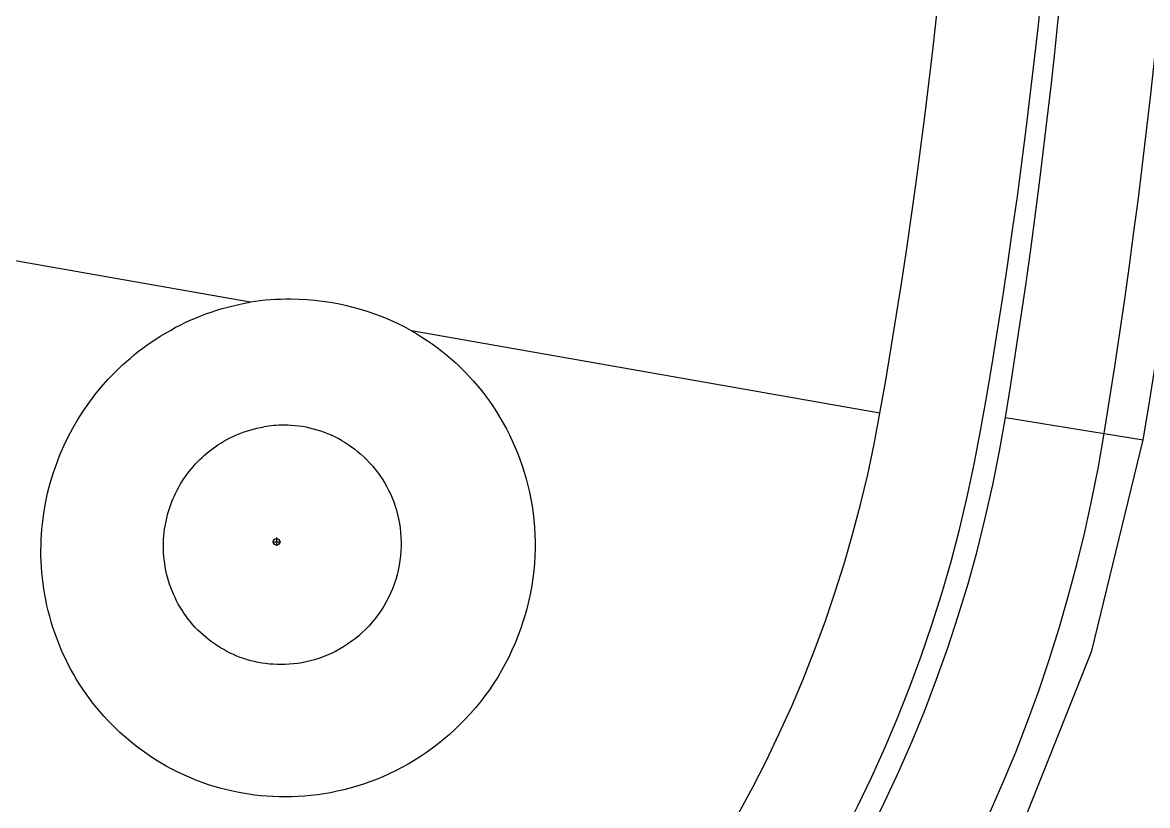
# Model space of a CAD drawing. Header units: millimetres. Extents: x 732 to 1037, y 127 to 299.
# Drawn here: x 734.47302 to 734.5067, y 284.64404 to 284.66748 of the extents above; entities that cross this region are included whole.
import ezdxf

# ---------------------------------------------------------------- set-up
doc = ezdxf.new("R2010")
doc.units = ezdxf.units.MM
doc.layers.add('I-ARQ', color=8, linetype='Continuous')

msp = doc.modelspace()

# ---------------------------------------------------------------- linework, layer by layer
at = {"layer": 'I-ARQ'}
for points in [[(734.506566, 284.654983), (734.51021, 284.676528), (734.51021, 284.698532), (734.506566, 284.720077)], [(734.5017, 284.655249), (734.505466, 284.676605), (734.505466, 284.698455), (734.5017, 284.719811)], [(734.5054, 284.655173), (734.508903, 284.676601), (734.508903, 284.698457), (734.5054, 284.719887)], [(734.502446, 284.655656), (734.505896, 284.676765), (734.505896, 284.698295), (734.502446, 284.719404)], [(734.498688, 284.655779), (734.502391, 284.676784), (734.502391, 284.698275), (734.498688, 284.71928)], [(734.479831, 284.659105), (734.479831, 284.659105), (734.467969, 284.661196), (734.467969, 284.661196)], [(734.481055, 284.659195), (734.480646, 284.659198), (734.480236, 284.659167), (734.479831, 284.659105)], [(734.484664, 284.658252), (734.483559, 284.658863), (734.482318, 284.659188), (734.481055, 284.659195)], [(734.498688, 284.655779), (734.498688, 284.655779), (734.484664, 284.658252), (734.484664, 284.658252)], [(734.480836, 284.655425), (734.480638, 284.655425), (734.480441, 284.655409), (734.480245, 284.655375)], [(734.482572, 284.654966), (734.482042, 284.655266), (734.481445, 284.655425), (734.480836, 284.655425)], [(734.502446, 284.655656), (734.502446, 284.655656), (734.5054, 284.655173), (734.5054, 284.655173)], [(734.5054, 284.655173), (734.5054, 284.655173), (734.506566, 284.654983), (734.506566, 284.654983)], [(734.480622, 284.652056), (734.480622, 284.652056), (734.480622, 284.651806), (734.480622, 284.651806)], [(734.480498, 284.651931), (734.480498, 284.651931), (734.480747, 284.651931), (734.480747, 284.651931)]]:
    msp.add_open_spline(points, degree=3, dxfattribs=at)
for points, knots in [([(734.41834, 284.662483), (734.41834, 284.640433), (734.435267, 284.622076), (734.457245, 284.620292), (734.457245, 284.620292), (734.479223, 284.618508), (734.498889, 284.633893), (734.502446, 284.655656)], [0, 0, 0, 0, 0.5, 0.5, 0.5, 0.5, 1, 1, 1, 1]), ([(734.419007, 284.662483), (734.419007, 284.64088), (734.435518, 284.62286), (734.457039, 284.620979), (734.457039, 284.620979), (734.478559, 284.619096), (734.497949, 284.633974), (734.5017, 284.655249)], [0, 0, 0, 0, 0.5, 0.5, 0.5, 0.5, 1, 1, 1, 1]), ([(734.422066, 284.662483), (734.422066, 284.642467), (734.437366, 284.625771), (734.457305, 284.624026), (734.457305, 284.624026), (734.477246, 284.622282), (734.495211, 284.636067), (734.498688, 284.655779)], [0, 0, 0, 0, 0.5, 0.5, 0.5, 0.5, 1, 1, 1, 1]), ([(734.480874, 284.644292), (734.480874, 284.644292), (734.480691, 284.644294), (734.480691, 284.644294), (734.480691, 284.644294), (734.480691, 284.644294), (734.480509, 284.644301), (734.480509, 284.644301), (734.480509, 284.644301), (734.480509, 284.644301), (734.480328, 284.644313), (734.480328, 284.644313), (734.480328, 284.644313), (734.480328, 284.644313), (734.480147, 284.644329), (734.480147, 284.644329), (734.480147, 284.644329), (734.480147, 284.644329), (734.479969, 284.644349), (734.479969, 284.644349), (734.479969, 284.644349), (734.479969, 284.644349), (734.479791, 284.644373), (734.479791, 284.644373), (734.479791, 284.644373), (734.479791, 284.644373), (734.479615, 284.644402), (734.479615, 284.644402), (734.479615, 284.644402), (734.479615, 284.644402), (734.479439, 284.644435), (734.479439, 284.644435), (734.479439, 284.644435), (734.479439, 284.644435), (734.479266, 284.644471), (734.479266, 284.644471), (734.479266, 284.644471), (734.479266, 284.644471), (734.479094, 284.644513), (734.479094, 284.644513), (734.479094, 284.644513), (734.479094, 284.644513), (734.478924, 284.644558), (734.478924, 284.644558), (734.478924, 284.644558), (734.478924, 284.644558), (734.478755, 284.644607), (734.478755, 284.644607), (734.478755, 284.644607), (734.478755, 284.644607), (734.478588, 284.644659), (734.478588, 284.644659), (734.478588, 284.644659), (734.478588, 284.644659), (734.478422, 284.644717), (734.478422, 284.644717), (734.478422, 284.644717), (734.478422, 284.644717), (734.478258, 284.644777), (734.478258, 284.644777), (734.478258, 284.644777), (734.478258, 284.644777), (734.478096, 284.644842), (734.478096, 284.644842), (734.478096, 284.644842), (734.478096, 284.644842), (734.477937, 284.64491), (734.477937, 284.64491), (734.477937, 284.64491), (734.477937, 284.64491), (734.477779, 284.644981), (734.477779, 284.644981), (734.477779, 284.644981), (734.477779, 284.644981), (734.477623, 284.645057), (734.477623, 284.645057), (734.477623, 284.645057), (734.477623, 284.645057), (734.477469, 284.645136), (734.477469, 284.645136), (734.477469, 284.645136), (734.477469, 284.645136), (734.477318, 284.645218), (734.477318, 284.645218), (734.477318, 284.645218), (734.477318, 284.645218), (734.477169, 284.645304), (734.477169, 284.645304), (734.477169, 284.645304), (734.477169, 284.645304), (734.477022, 284.645393), (734.477022, 284.645393), (734.477022, 284.645393), (734.477022, 284.645393), (734.476877, 284.645485), (734.476877, 284.645485), (734.476877, 284.645485), (734.476877, 284.645485), (734.476735, 284.645582), (734.476735, 284.645582), (734.476735, 284.645582), (734.476735, 284.645582), (734.476595, 284.645681), (734.476595, 284.645681), (734.476595, 284.645681), (734.476595, 284.645681), (734.476458, 284.645782), (734.476458, 284.645782), (734.476458, 284.645782), (734.476458, 284.645782), (734.476323, 284.645888), (734.476323, 284.645888), (734.476323, 284.645888), (734.476323, 284.645888), (734.476191, 284.645997), (734.476191, 284.645997), (734.476191, 284.645997), (734.476191, 284.645997), (734.47606, 284.646108), (734.47606, 284.646108), (734.47606, 284.646108), (734.47606, 284.646108), (734.475934, 284.646223), (734.475934, 284.646223), (734.475934, 284.646223), (734.475934, 284.646223), (734.475809, 284.64634), (734.475809, 284.64634), (734.475809, 284.64634), (734.475809, 284.64634), (734.475688, 284.646461), (734.475688, 284.646461), (734.475688, 284.646461), (734.475688, 284.646461), (734.47557, 284.646584), (734.47557, 284.646584), (734.47557, 284.646584), (734.47557, 284.646584), (734.475454, 284.646711), (734.475454, 284.646711), (734.475454, 284.646711), (734.475454, 284.646711), (734.47534, 284.646838), (734.47534, 284.646838), (734.47534, 284.646838), (734.47534, 284.646838), (734.475231, 284.64697), (734.475231, 284.64697), (734.475231, 284.64697), (734.475231, 284.64697), (734.475125, 284.647104), (734.475125, 284.647104), (734.475125, 284.647104), (734.475125, 284.647104), (734.47502, 284.64724), (734.47502, 284.64724), (734.47502, 284.64724), (734.47502, 284.64724), (734.47492, 284.647379), (734.47492, 284.647379), (734.47492, 284.647379), (734.47492, 284.647379), (734.474823, 284.647521), (734.474823, 284.647521), (734.474823, 284.647521), (734.474823, 284.647521), (734.474728, 284.647664), (734.474728, 284.647664), (734.474728, 284.647664), (734.474728, 284.647664), (734.474638, 284.64781), (734.474638, 284.64781), (734.474638, 284.64781), (734.474638, 284.64781), (734.474551, 284.647958), (734.474551, 284.647958), (734.474551, 284.647958), (734.474551, 284.647958), (734.474468, 284.648108), (734.474468, 284.648108), (734.474468, 284.648108), (734.474468, 284.648108), (734.474388, 284.648261), (734.474388, 284.648261), (734.474388, 284.648261), (734.474388, 284.648261), (734.474311, 284.648414), (734.474311, 284.648414), (734.474311, 284.648414), (734.474311, 284.648414), (734.474238, 284.64857), (734.474238, 284.64857), (734.474238, 284.64857), (734.474238, 284.64857), (734.474169, 284.648727), (734.474169, 284.648727), (734.474169, 284.648727), (734.474169, 284.648727), (734.474103, 284.648885), (734.474103, 284.648885), (734.474103, 284.648885), (734.474103, 284.648885), (734.474041, 284.649045), (734.474041, 284.649045), (734.474041, 284.649045), (734.474041, 284.649045), (734.473983, 284.649206), (734.473983, 284.649206), (734.473983, 284.649206), (734.473983, 284.649206), (734.473928, 284.649368), (734.473928, 284.649368), (734.473928, 284.649368), (734.473928, 284.649368), (734.473878, 284.649532), (734.473878, 284.649532), (734.473878, 284.649532), (734.473878, 284.649532), (734.473831, 284.649695), (734.473831, 284.649695), (734.473831, 284.649695), (734.473831, 284.649695), (734.473789, 284.64986), (734.473789, 284.64986), (734.473789, 284.64986), (734.473789, 284.64986), (734.47375, 284.650025), (734.47375, 284.650025), (734.47375, 284.650025), (734.47375, 284.650025), (734.473715, 284.65019), (734.473715, 284.65019), (734.473715, 284.65019), (734.473715, 284.65019), (734.473683, 284.650355), (734.473683, 284.650355), (734.473683, 284.650355), (734.473683, 284.650355), (734.473657, 284.650521), (734.473657, 284.650521), (734.473657, 284.650521), (734.473657, 284.650521), (734.473632, 284.650687), (734.473632, 284.650687), (734.473632, 284.650687), (734.473632, 284.650687), (734.473613, 284.650853), (734.473613, 284.650853), (734.473613, 284.650853), (734.473613, 284.650853), (734.473597, 284.651017), (734.473597, 284.651017), (734.473597, 284.651017), (734.473597, 284.651017), (734.473584, 284.651182), (734.473584, 284.651182), (734.473584, 284.651182), (734.473584, 284.651182), (734.473577, 284.651346), (734.473577, 284.651346), (734.473577, 284.651346), (734.473577, 284.651346), (734.473571, 284.65151), (734.473571, 284.65151), (734.473571, 284.65151), (734.473571, 284.65151), (734.47357, 284.651672), (734.47357, 284.651672), (734.47357, 284.651672), (734.47357, 284.651672), (734.473572, 284.651834), (734.473572, 284.651834), (734.473572, 284.651834), (734.473572, 284.651834), (734.473577, 284.651994), (734.473577, 284.651994), (734.473577, 284.651994), (734.473577, 284.651994), (734.473585, 284.652155), (734.473585, 284.652155), (734.473585, 284.652155), (734.473585, 284.652155), (734.473598, 284.652313), (734.473598, 284.652313), (734.473598, 284.652313), (734.473598, 284.652313), (734.473613, 284.652471), (734.473613, 284.652471), (734.473613, 284.652471), (734.473613, 284.652471), (734.473653, 284.652782), (734.473653, 284.652782), (734.473653, 284.652782), (734.473653, 284.652782), (734.473707, 284.653087), (734.473707, 284.653087), (734.473707, 284.653087), (734.473707, 284.653087), (734.47377, 284.653388), (734.47377, 284.653388), (734.47377, 284.653388), (734.47377, 284.653388), (734.473846, 284.653683), (734.473846, 284.653683), (734.473846, 284.653683), (734.473846, 284.653683), (734.473933, 284.653972), (734.473933, 284.653972), (734.473933, 284.653972), (734.473933, 284.653972), (734.474031, 284.654256), (734.474031, 284.654256), (734.474031, 284.654256), (734.474031, 284.654256), (734.474139, 284.654534), (734.474139, 284.654534), (734.474139, 284.654534), (734.474139, 284.654534), (734.474257, 284.654807), (734.474257, 284.654807), (734.474257, 284.654807), (734.474257, 284.654807), (734.474386, 284.655074), (734.474386, 284.655074), (734.474386, 284.655074), (734.474386, 284.655074), (734.474525, 284.655335), (734.474525, 284.655335), (734.474525, 284.655335), (734.474525, 284.655335), (734.474673, 284.655591), (734.474673, 284.655591), (734.474673, 284.655591), (734.474673, 284.655591), (734.474833, 284.655842), (734.474833, 284.655842), (734.474833, 284.655842), (734.474833, 284.655842), (734.475002, 284.656087), (734.475002, 284.656087), (734.475002, 284.656087), (734.475002, 284.656087), (734.475182, 284.656327), (734.475182, 284.656327), (734.475182, 284.656327), (734.475182, 284.656327), (734.475374, 284.656561), (734.475374, 284.656561), (734.475374, 284.656561), (734.475374, 284.656561), (734.475575, 284.656789), (734.475575, 284.656789), (734.475575, 284.656789), (734.475575, 284.656789), (734.475789, 284.657011), (734.475789, 284.657011), (734.475789, 284.657011), (734.475789, 284.657011), (734.476013, 284.657226), (734.476013, 284.657226), (734.476013, 284.657226), (734.476013, 284.657226), (734.476249, 284.657434), (734.476249, 284.657434), (734.476249, 284.657434), (734.476249, 284.657434), (734.476371, 284.657537), (734.476371, 284.657537), (734.476371, 284.657537), (734.476371, 284.657537), (734.476495, 284.657635), (734.476495, 284.657635), (734.476495, 284.657635), (734.476495, 284.657635), (734.476622, 284.657732), (734.476622, 284.657732), (734.476622, 284.657732), (734.476622, 284.657732), (734.476753, 284.657827), (734.476753, 284.657827), (734.476753, 284.657827), (734.476753, 284.657827), (734.476886, 284.657919), (734.476886, 284.657919), (734.476886, 284.657919), (734.476886, 284.657919), (734.477021, 284.65801), (734.477021, 284.65801), (734.477021, 284.65801), (734.477021, 284.65801), (734.47716, 284.658096), (734.47716, 284.658096), (734.47716, 284.658096), (734.47716, 284.658096), (734.4773, 284.658181), (734.4773, 284.658181), (734.4773, 284.658181), (734.4773, 284.658181), (734.477444, 284.658263), (734.477444, 284.658263), (734.477444, 284.658263), (734.477444, 284.658263), (734.47759, 284.658343), (734.47759, 284.658343), (734.47759, 284.658343), (734.47759, 284.658343), (734.477738, 284.658419), (734.477738, 284.658419), (734.477738, 284.658419), (734.477738, 284.658419), (734.477888, 284.658493), (734.477888, 284.658493), (734.477888, 284.658493), (734.477888, 284.658493), (734.478041, 284.658563), (734.478041, 284.658563), (734.478041, 284.658563), (734.478041, 284.658563), (734.478195, 284.658629), (734.478195, 284.658629), (734.478195, 284.658629), (734.478195, 284.658629), (734.478352, 284.658693), (734.478352, 284.658693), (734.478352, 284.658693), (734.478352, 284.658693), (734.47851, 284.658754), (734.47851, 284.658754), (734.47851, 284.658754), (734.47851, 284.658754), (734.47867, 284.658811), (734.47867, 284.658811), (734.47867, 284.658811), (734.47867, 284.658811), (734.478833, 284.658863), (734.478833, 284.658863), (734.478833, 284.658863), (734.478833, 284.658863), (734.478996, 284.658913), (734.478996, 284.658913), (734.478996, 284.658913), (734.478996, 284.658913), (734.479161, 284.658959), (734.479161, 284.658959), (734.479161, 284.658959), (734.479161, 284.658959), (734.479327, 284.659001), (734.479327, 284.659001), (734.479327, 284.659001), (734.479327, 284.659001), (734.479494, 284.659039), (734.479494, 284.659039), (734.479494, 284.659039), (734.479494, 284.659039), (734.479662, 284.659073), (734.479662, 284.659073), (734.479662, 284.659073), (734.479662, 284.659073), (734.479831, 284.659105), (734.479831, 284.659105)], [0, 0, 0, 0, 0.008696, 0.008696, 0.008696, 0.008696, 0.017391, 0.017391, 0.017391, 0.017391, 0.026087, 0.026087, 0.026087, 0.026087, 0.034783, 0.034783, 0.034783, 0.034783, 0.043478, 0.043478, 0.043478, 0.043478, 0.052174, 0.052174, 0.052174, 0.052174, 0.06087, 0.06087, 0.06087, 0.06087, 0.069565, 0.069565, 0.069565, 0.069565, 0.078261, 0.078261, 0.078261, 0.078261, 0.086957, 0.086957, 0.086957, 0.086957, 0.095652, 0.095652, 0.095652, 0.095652, 0.104348, 0.104348, 0.104348, 0.104348, 0.113043, 0.113043, 0.113043, 0.113043, 0.121739, 0.121739, 0.121739, 0.121739, 0.130435, 0.130435, 0.130435, 0.130435, 0.13913, 0.13913, 0.13913, 0.13913, 0.147826, 0.147826, 0.147826, 0.147826, 0.156522, 0.156522, 0.156522, 0.156522, 0.165217, 0.165217, 0.165217, 0.165217, 0.173913, 0.173913, 0.173913, 0.173913, 0.182609, 0.182609, 0.182609, 0.182609, 0.191304, 0.191304, 0.191304, 0.191304, 0.2, 0.2, 0.2, 0.2, 0.208696, 0.208696, 0.208696, 0.208696, 0.217391, 0.217391, 0.217391, 0.217391, 0.226087, 0.226087, 0.226087, 0.226087, 0.234783, 0.234783, 0.234783, 0.234783, 0.243478, 0.243478, 0.243478, 0.243478, 0.252174, 0.252174, 0.252174, 0.252174, 0.26087, 0.26087, 0.26087, 0.26087, 0.269565, 0.269565, 0.269565, 0.269565, 0.278261, 0.278261, 0.278261, 0.278261, 0.286957, 0.286957, 0.286957, 0.286957, 0.295652, 0.295652, 0.295652, 0.295652, 0.304348, 0.304348, 0.304348, 0.304348, 0.313043, 0.313043, 0.313043, 0.313043, 0.321739, 0.321739, 0.321739, 0.321739, 0.330435, 0.330435, 0.330435, 0.330435, 0.33913, 0.33913, 0.33913, 0.33913, 0.347826, 0.347826, 0.347826, 0.347826, 0.356522, 0.356522, 0.356522, 0.356522, 0.365217, 0.365217, 0.365217, 0.365217, 0.373913, 0.373913, 0.373913, 0.373913, 0.382609, 0.382609, 0.382609, 0.382609, 0.391304, 0.391304, 0.391304, 0.391304, 0.4, 0.4, 0.4, 0.4, 0.408696, 0.408696, 0.408696, 0.408696, 0.417391, 0.417391, 0.417391, 0.417391, 0.426087, 0.426087, 0.426087, 0.426087, 0.434783, 0.434783, 0.434783, 0.434783, 0.443478, 0.443478, 0.443478, 0.443478, 0.452174, 0.452174, 0.452174, 0.452174, 0.46087, 0.46087, 0.46087, 0.46087, 0.469565, 0.469565, 0.469565, 0.469565, 0.478261, 0.478261, 0.478261, 0.478261, 0.486957, 0.486957, 0.486957, 0.486957, 0.495652, 0.495652, 0.495652, 0.495652, 0.504348, 0.504348, 0.504348, 0.504348, 0.513043, 0.513043, 0.513043, 0.513043, 0.521739, 0.521739, 0.521739, 0.521739, 0.530435, 0.530435, 0.530435, 0.530435, 0.53913, 0.53913, 0.53913, 0.53913, 0.547826, 0.547826, 0.547826, 0.547826, 0.556522, 0.556522, 0.556522, 0.556522, 0.565217, 0.565217, 0.565217, 0.565217, 0.573913, 0.573913, 0.573913, 0.573913, 0.582609, 0.582609, 0.582609, 0.582609, 0.591304, 0.591304, 0.591304, 0.591304, 0.6, 0.6, 0.6, 0.6, 0.608696, 0.608696, 0.608696, 0.608696, 0.617391, 0.617391, 0.617391, 0.617391, 0.626087, 0.626087, 0.626087, 0.626087, 0.634783, 0.634783, 0.634783, 0.634783, 0.643478, 0.643478, 0.643478, 0.643478, 0.652174, 0.652174, 0.652174, 0.652174, 0.66087, 0.66087, 0.66087, 0.66087, 0.669565, 0.669565, 0.669565, 0.669565, 0.678261, 0.678261, 0.678261, 0.678261, 0.686957, 0.686957, 0.686957, 0.686957, 0.695652, 0.695652, 0.695652, 0.695652, 0.704348, 0.704348, 0.704348, 0.704348, 0.713043, 0.713043, 0.713043, 0.713043, 0.721739, 0.721739, 0.721739, 0.721739, 0.730435, 0.730435, 0.730435, 0.730435, 0.73913, 0.73913, 0.73913, 0.73913, 0.747826, 0.747826, 0.747826, 0.747826, 0.756522, 0.756522, 0.756522, 0.756522, 0.765217, 0.765217, 0.765217, 0.765217, 0.773913, 0.773913, 0.773913, 0.773913, 0.782609, 0.782609, 0.782609, 0.782609, 0.791304, 0.791304, 0.791304, 0.791304, 0.8, 0.8, 0.8, 0.8, 0.808696, 0.808696, 0.808696, 0.808696, 0.817391, 0.817391, 0.817391, 0.817391, 0.826087, 0.826087, 0.826087, 0.826087, 0.834783, 0.834783, 0.834783, 0.834783, 0.843478, 0.843478, 0.843478, 0.843478, 0.852174, 0.852174, 0.852174, 0.852174, 0.86087, 0.86087, 0.86087, 0.86087, 0.869565, 0.869565, 0.869565, 0.869565, 0.878261, 0.878261, 0.878261, 0.878261, 0.886957, 0.886957, 0.886957, 0.886957, 0.895652, 0.895652, 0.895652, 0.895652, 0.904348, 0.904348, 0.904348, 0.904348, 0.913043, 0.913043, 0.913043, 0.913043, 0.921739, 0.921739, 0.921739, 0.921739, 0.930435, 0.930435, 0.930435, 0.930435, 0.93913, 0.93913, 0.93913, 0.93913, 0.947826, 0.947826, 0.947826, 0.947826, 0.956522, 0.956522, 0.956522, 0.956522, 0.965217, 0.965217, 0.965217, 0.965217, 0.973913, 0.973913, 0.973913, 0.973913, 0.982609, 0.982609, 0.982609, 0.982609, 0.991304, 0.991304, 0.991304, 0.991304, 1, 1, 1, 1]), ([(734.484664, 284.658252), (734.484664, 284.658252), (734.484821, 284.65816), (734.484821, 284.65816), (734.484821, 284.65816), (734.484821, 284.65816), (734.484977, 284.658063), (734.484977, 284.658063), (734.484977, 284.658063), (734.484977, 284.658063), (734.485129, 284.657963), (734.485129, 284.657963), (734.485129, 284.657963), (734.485129, 284.657963), (734.48528, 284.657858), (734.48528, 284.657858), (734.48528, 284.657858), (734.48528, 284.657858), (734.485429, 284.65775), (734.485429, 284.65775), (734.485429, 284.65775), (734.485429, 284.65775), (734.485574, 284.657638), (734.485574, 284.657638), (734.485574, 284.657638), (734.485574, 284.657638), (734.485718, 284.657521), (734.485718, 284.657521), (734.485718, 284.657521), (734.485718, 284.657521), (734.485858, 284.657401), (734.485858, 284.657401), (734.485858, 284.657401), (734.485858, 284.657401), (734.485996, 284.657276), (734.485996, 284.657276), (734.485996, 284.657276), (734.485996, 284.657276), (734.486132, 284.657148), (734.486132, 284.657148), (734.486132, 284.657148), (734.486132, 284.657148), (734.486264, 284.657016), (734.486264, 284.657016), (734.486264, 284.657016), (734.486264, 284.657016), (734.486394, 284.65688), (734.486394, 284.65688), (734.486394, 284.65688), (734.486394, 284.65688), (734.48652, 284.65674), (734.48652, 284.65674), (734.48652, 284.65674), (734.48652, 284.65674), (734.486644, 284.656596), (734.486644, 284.656596), (734.486644, 284.656596), (734.486644, 284.656596), (734.486764, 284.656449), (734.486764, 284.656449), (734.486764, 284.656449), (734.486764, 284.656449), (734.486881, 284.656298), (734.486881, 284.656298), (734.486881, 284.656298), (734.486881, 284.656298), (734.486995, 284.656143), (734.486995, 284.656143), (734.486995, 284.656143), (734.486995, 284.656143), (734.487104, 284.655984), (734.487104, 284.655984), (734.487104, 284.655984), (734.487104, 284.655984), (734.487209, 284.655822), (734.487209, 284.655822), (734.487209, 284.655822), (734.487209, 284.655822), (734.487312, 284.655657), (734.487312, 284.655657), (734.487312, 284.655657), (734.487312, 284.655657), (734.48741, 284.655487), (734.48741, 284.655487), (734.48741, 284.655487), (734.48741, 284.655487), (734.487504, 284.655314), (734.487504, 284.655314), (734.487504, 284.655314), (734.487504, 284.655314), (734.487594, 284.655138), (734.487594, 284.655138), (734.487594, 284.655138), (734.487594, 284.655138), (734.487679, 284.654959), (734.487679, 284.654959), (734.487679, 284.654959), (734.487679, 284.654959), (734.487761, 284.654776), (734.487761, 284.654776), (734.487761, 284.654776), (734.487761, 284.654776), (734.487837, 284.654591), (734.487837, 284.654591), (734.487837, 284.654591), (734.487837, 284.654591), (734.487909, 284.654401), (734.487909, 284.654401), (734.487909, 284.654401), (734.487909, 284.654401), (734.487976, 284.654209), (734.487976, 284.654209), (734.487976, 284.654209), (734.487976, 284.654209), (734.488038, 284.654014), (734.488038, 284.654014), (734.488038, 284.654014), (734.488038, 284.654014), (734.488096, 284.653817), (734.488096, 284.653817), (734.488096, 284.653817), (734.488096, 284.653817), (734.488147, 284.653616), (734.488147, 284.653616), (734.488147, 284.653616), (734.488147, 284.653616), (734.488194, 284.653414), (734.488194, 284.653414), (734.488194, 284.653414), (734.488194, 284.653414), (734.488235, 284.653209), (734.488235, 284.653209), (734.488235, 284.653209), (734.488235, 284.653209), (734.488271, 284.653002), (734.488271, 284.653002), (734.488271, 284.653002), (734.488271, 284.653002), (734.488301, 284.652791), (734.488301, 284.652791), (734.488301, 284.652791), (734.488301, 284.652791), (734.488326, 284.652581), (734.488326, 284.652581), (734.488326, 284.652581), (734.488326, 284.652581), (734.488343, 284.652367), (734.488343, 284.652367), (734.488343, 284.652367), (734.488343, 284.652367), (734.488356, 284.652154), (734.488356, 284.652154), (734.488356, 284.652154), (734.488356, 284.652154), (734.488361, 284.651937), (734.488361, 284.651937), (734.488361, 284.651937), (734.488361, 284.651937), (734.488361, 284.65172), (734.488361, 284.65172), (734.488361, 284.65172), (734.488361, 284.65172), (734.488354, 284.6515), (734.488354, 284.6515), (734.488354, 284.6515), (734.488354, 284.6515), (734.488341, 284.651282), (734.488341, 284.651282), (734.488341, 284.651282), (734.488341, 284.651282), (734.488321, 284.651062), (734.488321, 284.651062), (734.488321, 284.651062), (734.488321, 284.651062), (734.488295, 284.650843), (734.488295, 284.650843), (734.488295, 284.650843), (734.488295, 284.650843), (734.488263, 284.650622), (734.488263, 284.650622), (734.488263, 284.650622), (734.488263, 284.650622), (734.488224, 284.650403), (734.488224, 284.650403), (734.488224, 284.650403), (734.488224, 284.650403), (734.488178, 284.650184), (734.488178, 284.650184), (734.488178, 284.650184), (734.488178, 284.650184), (734.488125, 284.649966), (734.488125, 284.649966), (734.488125, 284.649966), (734.488125, 284.649966), (734.488066, 284.649748), (734.488066, 284.649748), (734.488066, 284.649748), (734.488066, 284.649748), (734.488001, 284.649532), (734.488001, 284.649532), (734.488001, 284.649532), (734.488001, 284.649532), (734.487927, 284.649317), (734.487927, 284.649317), (734.487927, 284.649317), (734.487927, 284.649317), (734.487849, 284.649104), (734.487849, 284.649104), (734.487849, 284.649104), (734.487849, 284.649104), (734.487764, 284.648893), (734.487764, 284.648893), (734.487764, 284.648893), (734.487764, 284.648893), (734.487671, 284.648685), (734.487671, 284.648685), (734.487671, 284.648685), (734.487671, 284.648685), (734.487573, 284.64848), (734.487573, 284.64848), (734.487573, 284.64848), (734.487573, 284.64848), (734.48747, 284.648277), (734.48747, 284.648277), (734.48747, 284.648277), (734.48747, 284.648277), (734.48736, 284.648078), (734.48736, 284.648078), (734.48736, 284.648078), (734.48736, 284.648078), (734.487243, 284.647882), (734.487243, 284.647882), (734.487243, 284.647882), (734.487243, 284.647882), (734.487121, 284.647691), (734.487121, 284.647691), (734.487121, 284.647691), (734.487121, 284.647691), (734.486995, 284.647503), (734.486995, 284.647503), (734.486995, 284.647503), (734.486995, 284.647503), (734.486862, 284.647319), (734.486862, 284.647319), (734.486862, 284.647319), (734.486862, 284.647319), (734.486724, 284.647139), (734.486724, 284.647139), (734.486724, 284.647139), (734.486724, 284.647139), (734.486581, 284.646964), (734.486581, 284.646964), (734.486581, 284.646964), (734.486581, 284.646964), (734.486434, 284.646794), (734.486434, 284.646794), (734.486434, 284.646794), (734.486434, 284.646794), (734.486281, 284.646629), (734.486281, 284.646629), (734.486281, 284.646629), (734.486281, 284.646629), (734.486125, 284.646469), (734.486125, 284.646469), (734.486125, 284.646469), (734.486125, 284.646469), (734.485965, 284.646314), (734.485965, 284.646314), (734.485965, 284.646314), (734.485965, 284.646314), (734.4858, 284.646165), (734.4858, 284.646165), (734.4858, 284.646165), (734.4858, 284.646165), (734.485632, 284.646022), (734.485632, 284.646022), (734.485632, 284.646022), (734.485632, 284.646022), (734.485461, 284.645883), (734.485461, 284.645883), (734.485461, 284.645883), (734.485461, 284.645883), (734.485287, 284.64575), (734.485287, 284.64575), (734.485287, 284.64575), (734.485287, 284.64575), (734.485109, 284.645623), (734.485109, 284.645623), (734.485109, 284.645623), (734.485109, 284.645623), (734.48493, 284.645503), (734.48493, 284.645503), (734.48493, 284.645503), (734.48493, 284.645503), (734.484747, 284.645387), (734.484747, 284.645387), (734.484747, 284.645387), (734.484747, 284.645387), (734.484563, 284.645278), (734.484563, 284.645278), (734.484563, 284.645278), (734.484563, 284.645278), (734.484375, 284.645174), (734.484375, 284.645174), (734.484375, 284.645174), (734.484375, 284.645174), (734.484187, 284.645077), (734.484187, 284.645077), (734.484187, 284.645077), (734.484187, 284.645077), (734.483996, 284.644984), (734.483996, 284.644984), (734.483996, 284.644984), (734.483996, 284.644984), (734.483805, 284.644899), (734.483805, 284.644899), (734.483805, 284.644899), (734.483805, 284.644899), (734.483611, 284.644819), (734.483611, 284.644819), (734.483611, 284.644819), (734.483611, 284.644819), (734.483418, 284.644745), (734.483418, 284.644745), (734.483418, 284.644745), (734.483418, 284.644745), (734.483223, 284.644676), (734.483223, 284.644676), (734.483223, 284.644676), (734.483223, 284.644676), (734.483028, 284.644614), (734.483028, 284.644614), (734.483028, 284.644614), (734.483028, 284.644614), (734.482831, 284.644557), (734.482831, 284.644557), (734.482831, 284.644557), (734.482831, 284.644557), (734.482635, 284.644506), (734.482635, 284.644506), (734.482635, 284.644506), (734.482635, 284.644506), (734.482438, 284.64446), (734.482438, 284.64446), (734.482438, 284.64446), (734.482438, 284.64446), (734.482243, 284.64442), (734.482243, 284.64442), (734.482243, 284.64442), (734.482243, 284.64442), (734.482044, 284.644386), (734.482044, 284.644386), (734.482044, 284.644386), (734.482044, 284.644386), (734.481849, 284.644357), (734.481849, 284.644357), (734.481849, 284.644357), (734.481849, 284.644357), (734.481653, 284.644333), (734.481653, 284.644333), (734.481653, 284.644333), (734.481653, 284.644333), (734.481457, 284.644316), (734.481457, 284.644316), (734.481457, 284.644316), (734.481457, 284.644316), (734.481262, 284.644302), (734.481262, 284.644302), (734.481262, 284.644302), (734.481262, 284.644302), (734.481067, 284.644294), (734.481067, 284.644294), (734.481067, 284.644294), (734.481067, 284.644294), (734.480874, 284.644292), (734.480874, 284.644292)], [0, 0, 0, 0, 0.010638, 0.010638, 0.010638, 0.010638, 0.021277, 0.021277, 0.021277, 0.021277, 0.031915, 0.031915, 0.031915, 0.031915, 0.042553, 0.042553, 0.042553, 0.042553, 0.053191, 0.053191, 0.053191, 0.053191, 0.06383, 0.06383, 0.06383, 0.06383, 0.074468, 0.074468, 0.074468, 0.074468, 0.085106, 0.085106, 0.085106, 0.085106, 0.095745, 0.095745, 0.095745, 0.095745, 0.106383, 0.106383, 0.106383, 0.106383, 0.117021, 0.117021, 0.117021, 0.117021, 0.12766, 0.12766, 0.12766, 0.12766, 0.138298, 0.138298, 0.138298, 0.138298, 0.148936, 0.148936, 0.148936, 0.148936, 0.159574, 0.159574, 0.159574, 0.159574, 0.170213, 0.170213, 0.170213, 0.170213, 0.180851, 0.180851, 0.180851, 0.180851, 0.191489, 0.191489, 0.191489, 0.191489, 0.202128, 0.202128, 0.202128, 0.202128, 0.212766, 0.212766, 0.212766, 0.212766, 0.223404, 0.223404, 0.223404, 0.223404, 0.234043, 0.234043, 0.234043, 0.234043, 0.244681, 0.244681, 0.244681, 0.244681, 0.255319, 0.255319, 0.255319, 0.255319, 0.265957, 0.265957, 0.265957, 0.265957, 0.276596, 0.276596, 0.276596, 0.276596, 0.287234, 0.287234, 0.287234, 0.287234, 0.297872, 0.297872, 0.297872, 0.297872, 0.308511, 0.308511, 0.308511, 0.308511, 0.319149, 0.319149, 0.319149, 0.319149, 0.329787, 0.329787, 0.329787, 0.329787, 0.340426, 0.340426, 0.340426, 0.340426, 0.351064, 0.351064, 0.351064, 0.351064, 0.361702, 0.361702, 0.361702, 0.361702, 0.37234, 0.37234, 0.37234, 0.37234, 0.382979, 0.382979, 0.382979, 0.382979, 0.393617, 0.393617, 0.393617, 0.393617, 0.404255, 0.404255, 0.404255, 0.404255, 0.414894, 0.414894, 0.414894, 0.414894, 0.425532, 0.425532, 0.425532, 0.425532, 0.43617, 0.43617, 0.43617, 0.43617, 0.446809, 0.446809, 0.446809, 0.446809, 0.457447, 0.457447, 0.457447, 0.457447, 0.468085, 0.468085, 0.468085, 0.468085, 0.478723, 0.478723, 0.478723, 0.478723, 0.489362, 0.489362, 0.489362, 0.489362, 0.5, 0.5, 0.5, 0.5, 0.510638, 0.510638, 0.510638, 0.510638, 0.521277, 0.521277, 0.521277, 0.521277, 0.531915, 0.531915, 0.531915, 0.531915, 0.542553, 0.542553, 0.542553, 0.542553, 0.553191, 0.553191, 0.553191, 0.553191, 0.56383, 0.56383, 0.56383, 0.56383, 0.574468, 0.574468, 0.574468, 0.574468, 0.585106, 0.585106, 0.585106, 0.585106, 0.595745, 0.595745, 0.595745, 0.595745, 0.606383, 0.606383, 0.606383, 0.606383, 0.617021, 0.617021, 0.617021, 0.617021, 0.62766, 0.62766, 0.62766, 0.62766, 0.638298, 0.638298, 0.638298, 0.638298, 0.648936, 0.648936, 0.648936, 0.648936, 0.659574, 0.659574, 0.659574, 0.659574, 0.670213, 0.670213, 0.670213, 0.670213, 0.680851, 0.680851, 0.680851, 0.680851, 0.691489, 0.691489, 0.691489, 0.691489, 0.702128, 0.702128, 0.702128, 0.702128, 0.712766, 0.712766, 0.712766, 0.712766, 0.723404, 0.723404, 0.723404, 0.723404, 0.734043, 0.734043, 0.734043, 0.734043, 0.744681, 0.744681, 0.744681, 0.744681, 0.755319, 0.755319, 0.755319, 0.755319, 0.765957, 0.765957, 0.765957, 0.765957, 0.776596, 0.776596, 0.776596, 0.776596, 0.787234, 0.787234, 0.787234, 0.787234, 0.797872, 0.797872, 0.797872, 0.797872, 0.808511, 0.808511, 0.808511, 0.808511, 0.819149, 0.819149, 0.819149, 0.819149, 0.829787, 0.829787, 0.829787, 0.829787, 0.840426, 0.840426, 0.840426, 0.840426, 0.851064, 0.851064, 0.851064, 0.851064, 0.861702, 0.861702, 0.861702, 0.861702, 0.87234, 0.87234, 0.87234, 0.87234, 0.882979, 0.882979, 0.882979, 0.882979, 0.893617, 0.893617, 0.893617, 0.893617, 0.904255, 0.904255, 0.904255, 0.904255, 0.914894, 0.914894, 0.914894, 0.914894, 0.925532, 0.925532, 0.925532, 0.925532, 0.93617, 0.93617, 0.93617, 0.93617, 0.946809, 0.946809, 0.946809, 0.946809, 0.957447, 0.957447, 0.957447, 0.957447, 0.968085, 0.968085, 0.968085, 0.968085, 0.978723, 0.978723, 0.978723, 0.978723, 0.989362, 0.989362, 0.989362, 0.989362, 1, 1, 1, 1]), ([(734.480752, 284.648255), (734.480752, 284.648255), (734.480637, 284.648256), (734.480637, 284.648256), (734.480637, 284.648256), (734.480637, 284.648256), (734.480522, 284.648263), (734.480522, 284.648263), (734.480522, 284.648263), (734.480522, 284.648263), (734.480409, 284.648272), (734.480409, 284.648272), (734.480409, 284.648272), (734.480409, 284.648272), (734.480295, 284.648285), (734.480295, 284.648285), (734.480295, 284.648285), (734.480295, 284.648285), (734.480183, 284.648302), (734.480183, 284.648302), (734.480183, 284.648302), (734.480183, 284.648302), (734.480071, 284.648322), (734.480071, 284.648322), (734.480071, 284.648322), (734.480071, 284.648322), (734.479962, 284.648345), (734.479962, 284.648345), (734.479962, 284.648345), (734.479962, 284.648345), (734.479853, 284.648372), (734.479853, 284.648372), (734.479853, 284.648372), (734.479853, 284.648372), (734.479746, 284.648402), (734.479746, 284.648402), (734.479746, 284.648402), (734.479746, 284.648402), (734.479641, 284.648437), (734.479641, 284.648437), (734.479641, 284.648437), (734.479641, 284.648437), (734.479536, 284.648472), (734.479536, 284.648472), (734.479536, 284.648472), (734.479536, 284.648472), (734.479434, 284.648512), (734.479434, 284.648512), (734.479434, 284.648512), (734.479434, 284.648512), (734.479332, 284.648556), (734.479332, 284.648556), (734.479332, 284.648556), (734.479332, 284.648556), (734.479233, 284.648601), (734.479233, 284.648601), (734.479233, 284.648601), (734.479233, 284.648601), (734.479135, 284.64865), (734.479135, 284.64865), (734.479135, 284.64865), (734.479135, 284.64865), (734.47904, 284.648703), (734.47904, 284.648703), (734.47904, 284.648703), (734.47904, 284.648703), (734.478945, 284.648757), (734.478945, 284.648757), (734.478945, 284.648757), (734.478945, 284.648757), (734.478853, 284.648815), (734.478853, 284.648815), (734.478853, 284.648815), (734.478853, 284.648815), (734.478763, 284.648875), (734.478763, 284.648875), (734.478763, 284.648875), (734.478763, 284.648875), (734.478675, 284.648937), (734.478675, 284.648937), (734.478675, 284.648937), (734.478675, 284.648937), (734.478588, 284.649003), (734.478588, 284.649003), (734.478588, 284.649003), (734.478588, 284.649003), (734.478504, 284.649071), (734.478504, 284.649071), (734.478504, 284.649071), (734.478504, 284.649071), (734.478422, 284.649142), (734.478422, 284.649142), (734.478422, 284.649142), (734.478422, 284.649142), (734.478343, 284.649216), (734.478343, 284.649216), (734.478343, 284.649216), (734.478343, 284.649216), (734.478265, 284.64929), (734.478265, 284.64929), (734.478265, 284.64929), (734.478265, 284.64929), (734.478191, 284.649368), (734.478191, 284.649368), (734.478191, 284.649368), (734.478191, 284.649368), (734.478117, 284.649449), (734.478117, 284.649449), (734.478117, 284.649449), (734.478117, 284.649449), (734.478047, 284.649532), (734.478047, 284.649532), (734.478047, 284.649532), (734.478047, 284.649532), (734.47798, 284.649616), (734.47798, 284.649616), (734.47798, 284.649616), (734.47798, 284.649616), (734.477915, 284.649703), (734.477915, 284.649703), (734.477915, 284.649703), (734.477915, 284.649703), (734.477852, 284.649791), (734.477852, 284.649791), (734.477852, 284.649791), (734.477852, 284.649791), (734.477793, 284.649882), (734.477793, 284.649882), (734.477793, 284.649882), (734.477793, 284.649882), (734.477736, 284.649975), (734.477736, 284.649975), (734.477736, 284.649975), (734.477736, 284.649975), (734.477682, 284.650068), (734.477682, 284.650068), (734.477682, 284.650068), (734.477682, 284.650068), (734.477631, 284.650164), (734.477631, 284.650164), (734.477631, 284.650164), (734.477631, 284.650164), (734.477583, 284.650262), (734.477583, 284.650262), (734.477583, 284.650262), (734.477583, 284.650262), (734.477537, 284.65036), (734.477537, 284.65036), (734.477537, 284.65036), (734.477537, 284.65036), (734.477496, 284.65046), (734.477496, 284.65046), (734.477496, 284.65046), (734.477496, 284.65046), (734.477457, 284.650561), (734.477457, 284.650561), (734.477457, 284.650561), (734.477457, 284.650561), (734.47742, 284.650663), (734.47742, 284.650663), (734.47742, 284.650663), (734.47742, 284.650663), (734.477388, 284.650766), (734.477388, 284.650766), (734.477388, 284.650766), (734.477388, 284.650766), (734.477359, 284.650869), (734.477359, 284.650869), (734.477359, 284.650869), (734.477359, 284.650869), (734.477333, 284.650973), (734.477333, 284.650973), (734.477333, 284.650973), (734.477333, 284.650973), (734.477309, 284.651077), (734.477309, 284.651077), (734.477309, 284.651077), (734.477309, 284.651077), (734.47729, 284.651182), (734.47729, 284.651182), (734.47729, 284.651182), (734.47729, 284.651182), (734.477274, 284.651287), (734.477274, 284.651287), (734.477274, 284.651287), (734.477274, 284.651287), (734.47726, 284.651391), (734.47726, 284.651391), (734.47726, 284.651391), (734.47726, 284.651391), (734.477249, 284.651496), (734.477249, 284.651496), (734.477249, 284.651496), (734.477249, 284.651496), (734.477242, 284.651599), (734.477242, 284.651599), (734.477242, 284.651599), (734.477242, 284.651599), (734.477238, 284.651703), (734.477238, 284.651703), (734.477238, 284.651703), (734.477238, 284.651703), (734.477237, 284.651805), (734.477237, 284.651805), (734.477237, 284.651805), (734.477237, 284.651805), (734.477238, 284.651908), (734.477238, 284.651908), (734.477238, 284.651908), (734.477238, 284.651908), (734.477242, 284.652009), (734.477242, 284.652009), (734.477242, 284.652009), (734.477242, 284.652009), (734.47725, 284.652109), (734.47725, 284.652109), (734.47725, 284.652109), (734.47725, 284.652109), (734.477259, 284.652208), (734.477259, 284.652208), (734.477259, 284.652208), (734.477259, 284.652208), (734.477272, 284.652307), (734.477272, 284.652307), (734.477272, 284.652307), (734.477272, 284.652307), (734.477287, 284.652404), (734.477287, 284.652404), (734.477287, 284.652404), (734.477287, 284.652404), (734.477305, 284.6525), (734.477305, 284.6525), (734.477305, 284.6525), (734.477305, 284.6525), (734.477325, 284.652594), (734.477325, 284.652594), (734.477325, 284.652594), (734.477325, 284.652594), (734.477347, 284.652689), (734.477347, 284.652689), (734.477347, 284.652689), (734.477347, 284.652689), (734.477371, 284.652781), (734.477371, 284.652781), (734.477371, 284.652781), (734.477371, 284.652781), (734.477399, 284.652873), (734.477399, 284.652873), (734.477399, 284.652873), (734.477399, 284.652873), (734.477428, 284.652963), (734.477428, 284.652963), (734.477428, 284.652963), (734.477428, 284.652963), (734.477459, 284.653053), (734.477459, 284.653053), (734.477459, 284.653053), (734.477459, 284.653053), (734.477493, 284.65314), (734.477493, 284.65314), (734.477493, 284.65314), (734.477493, 284.65314), (734.477529, 284.653228), (734.477529, 284.653228), (734.477529, 284.653228), (734.477529, 284.653228), (734.477567, 284.653312), (734.477567, 284.653312), (734.477567, 284.653312), (734.477567, 284.653312), (734.477607, 284.653397), (734.477607, 284.653397), (734.477607, 284.653397), (734.477607, 284.653397), (734.477649, 284.65348), (734.477649, 284.65348), (734.477649, 284.65348), (734.477649, 284.65348), (734.477693, 284.653563), (734.477693, 284.653563), (734.477693, 284.653563), (734.477693, 284.653563), (734.47774, 284.653644), (734.47774, 284.653644), (734.47774, 284.653644), (734.47774, 284.653644), (734.477788, 284.653724), (734.477788, 284.653724), (734.477788, 284.653724), (734.477788, 284.653724), (734.477839, 284.653803), (734.477839, 284.653803), (734.477839, 284.653803), (734.477839, 284.653803), (734.477891, 284.653881), (734.477891, 284.653881), (734.477891, 284.653881), (734.477891, 284.653881), (734.477947, 284.653958), (734.477947, 284.653958), (734.477947, 284.653958), (734.477947, 284.653958), (734.478004, 284.654032), (734.478004, 284.654032), (734.478004, 284.654032), (734.478004, 284.654032), (734.478064, 284.654107), (734.478064, 284.654107), (734.478064, 284.654107), (734.478064, 284.654107), (734.478125, 284.65418), (734.478125, 284.65418), (734.478125, 284.65418), (734.478125, 284.65418), (734.478189, 284.654252), (734.478189, 284.654252), (734.478189, 284.654252), (734.478189, 284.654252), (734.478255, 284.654323), (734.478255, 284.654323), (734.478255, 284.654323), (734.478255, 284.654323), (734.478324, 284.654392), (734.478324, 284.654392), (734.478324, 284.654392), (734.478324, 284.654392), (734.478394, 284.654459), (734.478394, 284.654459), (734.478394, 284.654459), (734.478394, 284.654459), (734.478468, 284.654526), (734.478468, 284.654526), (734.478468, 284.654526), (734.478468, 284.654526), (734.478543, 284.654591), (734.478543, 284.654591), (734.478543, 284.654591), (734.478543, 284.654591), (734.478621, 284.654654), (734.478621, 284.654654), (734.478621, 284.654654), (734.478621, 284.654654), (734.478701, 284.654715), (734.478701, 284.654715), (734.478701, 284.654715), (734.478701, 284.654715), (734.478784, 284.654776), (734.478784, 284.654776), (734.478784, 284.654776), (734.478784, 284.654776), (734.478868, 284.654832), (734.478868, 284.654832), (734.478868, 284.654832), (734.478868, 284.654832), (734.478956, 284.654889), (734.478956, 284.654889), (734.478956, 284.654889), (734.478956, 284.654889), (734.479045, 284.654941), (734.479045, 284.654941), (734.479045, 284.654941), (734.479045, 284.654941), (734.479136, 284.654993), (734.479136, 284.654993), (734.479136, 284.654993), (734.479136, 284.654993), (734.479229, 284.655042), (734.479229, 284.655042), (734.479229, 284.655042), (734.479229, 284.655042), (734.479325, 284.655088), (734.479325, 284.655088), (734.479325, 284.655088), (734.479325, 284.655088), (734.47942, 284.655132), (734.47942, 284.655132), (734.47942, 284.655132), (734.47942, 284.655132), (734.479519, 284.655173), (734.479519, 284.655173), (734.479519, 284.655173), (734.479519, 284.655173), (734.479619, 284.655211), (734.479619, 284.655211), (734.479619, 284.655211), (734.479619, 284.655211), (734.479721, 284.655245), (734.479721, 284.655245), (734.479721, 284.655245), (734.479721, 284.655245), (734.479823, 284.655277), (734.479823, 284.655277), (734.479823, 284.655277), (734.479823, 284.655277), (734.479928, 284.655307), (734.479928, 284.655307), (734.479928, 284.655307), (734.479928, 284.655307), (734.480032, 284.655333), (734.480032, 284.655333), (734.480032, 284.655333), (734.480032, 284.655333), (734.480138, 284.655356), (734.480138, 284.655356), (734.480138, 284.655356), (734.480138, 284.655356), (734.480245, 284.655375), (734.480245, 284.655375)], [0, 0, 0, 0, 0.009804, 0.009804, 0.009804, 0.009804, 0.019608, 0.019608, 0.019608, 0.019608, 0.029412, 0.029412, 0.029412, 0.029412, 0.039216, 0.039216, 0.039216, 0.039216, 0.04902, 0.04902, 0.04902, 0.04902, 0.058824, 0.058824, 0.058824, 0.058824, 0.068627, 0.068627, 0.068627, 0.068627, 0.078431, 0.078431, 0.078431, 0.078431, 0.088235, 0.088235, 0.088235, 0.088235, 0.098039, 0.098039, 0.098039, 0.098039, 0.107843, 0.107843, 0.107843, 0.107843, 0.117647, 0.117647, 0.117647, 0.117647, 0.127451, 0.127451, 0.127451, 0.127451, 0.137255, 0.137255, 0.137255, 0.137255, 0.147059, 0.147059, 0.147059, 0.147059, 0.156863, 0.156863, 0.156863, 0.156863, 0.166667, 0.166667, 0.166667, 0.166667, 0.176471, 0.176471, 0.176471, 0.176471, 0.186275, 0.186275, 0.186275, 0.186275, 0.196078, 0.196078, 0.196078, 0.196078, 0.205882, 0.205882, 0.205882, 0.205882, 0.215686, 0.215686, 0.215686, 0.215686, 0.22549, 0.22549, 0.22549, 0.22549, 0.235294, 0.235294, 0.235294, 0.235294, 0.245098, 0.245098, 0.245098, 0.245098, 0.254902, 0.254902, 0.254902, 0.254902, 0.264706, 0.264706, 0.264706, 0.264706, 0.27451, 0.27451, 0.27451, 0.27451, 0.284314, 0.284314, 0.284314, 0.284314, 0.294118, 0.294118, 0.294118, 0.294118, 0.303922, 0.303922, 0.303922, 0.303922, 0.313725, 0.313725, 0.313725, 0.313725, 0.323529, 0.323529, 0.323529, 0.323529, 0.333333, 0.333333, 0.333333, 0.333333, 0.343137, 0.343137, 0.343137, 0.343137, 0.352941, 0.352941, 0.352941, 0.352941, 0.362745, 0.362745, 0.362745, 0.362745, 0.372549, 0.372549, 0.372549, 0.372549, 0.382353, 0.382353, 0.382353, 0.382353, 0.392157, 0.392157, 0.392157, 0.392157, 0.401961, 0.401961, 0.401961, 0.401961, 0.411765, 0.411765, 0.411765, 0.411765, 0.421569, 0.421569, 0.421569, 0.421569, 0.431373, 0.431373, 0.431373, 0.431373, 0.441176, 0.441176, 0.441176, 0.441176, 0.45098, 0.45098, 0.45098, 0.45098, 0.460784, 0.460784, 0.460784, 0.460784, 0.470588, 0.470588, 0.470588, 0.470588, 0.480392, 0.480392, 0.480392, 0.480392, 0.490196, 0.490196, 0.490196, 0.490196, 0.5, 0.5, 0.5, 0.5, 0.509804, 0.509804, 0.509804, 0.509804, 0.519608, 0.519608, 0.519608, 0.519608, 0.529412, 0.529412, 0.529412, 0.529412, 0.539216, 0.539216, 0.539216, 0.539216, 0.54902, 0.54902, 0.54902, 0.54902, 0.558824, 0.558824, 0.558824, 0.558824, 0.568627, 0.568627, 0.568627, 0.568627, 0.578431, 0.578431, 0.578431, 0.578431, 0.588235, 0.588235, 0.588235, 0.588235, 0.598039, 0.598039, 0.598039, 0.598039, 0.607843, 0.607843, 0.607843, 0.607843, 0.617647, 0.617647, 0.617647, 0.617647, 0.627451, 0.627451, 0.627451, 0.627451, 0.637255, 0.637255, 0.637255, 0.637255, 0.647059, 0.647059, 0.647059, 0.647059, 0.656863, 0.656863, 0.656863, 0.656863, 0.666667, 0.666667, 0.666667, 0.666667, 0.676471, 0.676471, 0.676471, 0.676471, 0.686275, 0.686275, 0.686275, 0.686275, 0.696078, 0.696078, 0.696078, 0.696078, 0.705882, 0.705882, 0.705882, 0.705882, 0.715686, 0.715686, 0.715686, 0.715686, 0.72549, 0.72549, 0.72549, 0.72549, 0.735294, 0.735294, 0.735294, 0.735294, 0.745098, 0.745098, 0.745098, 0.745098, 0.754902, 0.754902, 0.754902, 0.754902, 0.764706, 0.764706, 0.764706, 0.764706, 0.77451, 0.77451, 0.77451, 0.77451, 0.784314, 0.784314, 0.784314, 0.784314, 0.794118, 0.794118, 0.794118, 0.794118, 0.803922, 0.803922, 0.803922, 0.803922, 0.813725, 0.813725, 0.813725, 0.813725, 0.823529, 0.823529, 0.823529, 0.823529, 0.833333, 0.833333, 0.833333, 0.833333, 0.843137, 0.843137, 0.843137, 0.843137, 0.852941, 0.852941, 0.852941, 0.852941, 0.862745, 0.862745, 0.862745, 0.862745, 0.872549, 0.872549, 0.872549, 0.872549, 0.882353, 0.882353, 0.882353, 0.882353, 0.892157, 0.892157, 0.892157, 0.892157, 0.901961, 0.901961, 0.901961, 0.901961, 0.911765, 0.911765, 0.911765, 0.911765, 0.921569, 0.921569, 0.921569, 0.921569, 0.931373, 0.931373, 0.931373, 0.931373, 0.941176, 0.941176, 0.941176, 0.941176, 0.95098, 0.95098, 0.95098, 0.95098, 0.960784, 0.960784, 0.960784, 0.960784, 0.970588, 0.970588, 0.970588, 0.970588, 0.980392, 0.980392, 0.980392, 0.980392, 0.990196, 0.990196, 0.990196, 0.990196, 1, 1, 1, 1]), ([(734.416641, 284.651725), (734.421755, 284.630794), (734.440899, 284.616357), (734.462429, 284.617193), (734.462429, 284.617193), (734.48396, 284.618029), (734.501925, 284.633908), (734.5054, 284.655173)], [0, 0, 0, 0, 0.5, 0.5, 0.5, 0.5, 1, 1, 1, 1]), ([(734.460669, 284.61653), (734.460669, 284.61653), (734.467173, 284.61695), (734.467173, 284.61695), (734.467173, 284.61695), (734.467173, 284.61695), (734.473553, 284.618276), (734.473553, 284.618276), (734.473553, 284.618276), (734.473553, 284.618276), (734.479683, 284.620483), (734.479683, 284.620483), (734.479683, 284.620483), (734.479683, 284.620483), (734.48544, 284.623526), (734.48544, 284.623526), (734.48544, 284.623526), (734.48544, 284.623526), (734.490712, 284.627344), (734.490712, 284.627344), (734.490712, 284.627344), (734.490712, 284.627344), (734.495392, 284.631864), (734.495392, 284.631864), (734.495392, 284.631864), (734.495392, 284.631864), (734.49939, 284.636994), (734.49939, 284.636994), (734.49939, 284.636994), (734.49939, 284.636994), (734.502625, 284.642633), (734.502625, 284.642633), (734.502625, 284.642633), (734.502625, 284.642633), (734.505033, 284.648669), (734.505033, 284.648669), (734.505033, 284.648669), (734.505033, 284.648669), (734.506566, 284.654983), (734.506566, 284.654983)], [0, 0, 0, 0, 0.1, 0.1, 0.1, 0.1, 0.2, 0.2, 0.2, 0.2, 0.3, 0.3, 0.3, 0.3, 0.4, 0.4, 0.4, 0.4, 0.5, 0.5, 0.5, 0.5, 0.6, 0.6, 0.6, 0.6, 0.7, 0.7, 0.7, 0.7, 0.8, 0.8, 0.8, 0.8, 0.9, 0.9, 0.9, 0.9, 1, 1, 1, 1]), ([(734.482572, 284.654966), (734.482572, 284.654966), (734.482673, 284.654906), (734.482673, 284.654906), (734.482673, 284.654906), (734.482673, 284.654906), (734.482772, 284.654842), (734.482772, 284.654842), (734.482772, 284.654842), (734.482772, 284.654842), (734.48287, 284.654774), (734.48287, 284.654774), (734.48287, 284.654774), (734.48287, 284.654774), (734.482966, 284.654704), (734.482966, 284.654704), (734.482966, 284.654704), (734.482966, 284.654704), (734.483059, 284.65463), (734.483059, 284.65463), (734.483059, 284.65463), (734.483059, 284.65463), (734.483151, 284.654553), (734.483151, 284.654553), (734.483151, 284.654553), (734.483151, 284.654553), (734.48324, 284.654472), (734.48324, 284.654472), (734.48324, 284.654472), (734.48324, 284.654472), (734.483326, 284.654387), (734.483326, 284.654387), (734.483326, 284.654387), (734.483326, 284.654387), (734.48341, 284.654299), (734.48341, 284.654299), (734.48341, 284.654299), (734.48341, 284.654299), (734.483491, 284.654209), (734.483491, 284.654209), (734.483491, 284.654209), (734.483491, 284.654209), (734.48357, 284.654114), (734.48357, 284.654114), (734.48357, 284.654114), (734.48357, 284.654114), (734.483646, 284.654017), (734.483646, 284.654017), (734.483646, 284.654017), (734.483646, 284.654017), (734.483718, 284.653916), (734.483718, 284.653916), (734.483718, 284.653916), (734.483718, 284.653916), (734.483787, 284.653813), (734.483787, 284.653813), (734.483787, 284.653813), (734.483787, 284.653813), (734.483854, 284.653705), (734.483854, 284.653705), (734.483854, 284.653705), (734.483854, 284.653705), (734.483916, 284.653595), (734.483916, 284.653595), (734.483916, 284.653595), (734.483916, 284.653595), (734.483976, 284.653482), (734.483976, 284.653482), (734.483976, 284.653482), (734.483976, 284.653482), (734.484031, 284.653367), (734.484031, 284.653367), (734.484031, 284.653367), (734.484031, 284.653367), (734.484083, 284.653248), (734.484083, 284.653248), (734.484083, 284.653248), (734.484083, 284.653248), (734.48413, 284.653126), (734.48413, 284.653126), (734.48413, 284.653126), (734.48413, 284.653126), (734.484174, 284.653002), (734.484174, 284.653002), (734.484174, 284.653002), (734.484174, 284.653002), (734.484212, 284.652876), (734.484212, 284.652876), (734.484212, 284.652876), (734.484212, 284.652876), (734.484248, 284.652747), (734.484248, 284.652747), (734.484248, 284.652747), (734.484248, 284.652747), (734.484278, 284.652615), (734.484278, 284.652615), (734.484278, 284.652615), (734.484278, 284.652615), (734.484302, 284.652482), (734.484302, 284.652482), (734.484302, 284.652482), (734.484302, 284.652482), (734.484324, 284.652348), (734.484324, 284.652348), (734.484324, 284.652348), (734.484324, 284.652348), (734.484338, 284.65221), (734.484338, 284.65221), (734.484338, 284.65221), (734.484338, 284.65221), (734.484348, 284.652073), (734.484348, 284.652073), (734.484348, 284.652073), (734.484348, 284.652073), (734.484354, 284.651933), (734.484354, 284.651933), (734.484354, 284.651933), (734.484354, 284.651933), (734.484353, 284.651793), (734.484353, 284.651793), (734.484353, 284.651793), (734.484353, 284.651793), (734.484347, 284.651652), (734.484347, 284.651652), (734.484347, 284.651652), (734.484347, 284.651652), (734.484335, 284.65151), (734.484335, 284.65151), (734.484335, 284.65151), (734.484335, 284.65151), (734.484318, 284.651368), (734.484318, 284.651368), (734.484318, 284.651368), (734.484318, 284.651368), (734.484295, 284.651227), (734.484295, 284.651227), (734.484295, 284.651227), (734.484295, 284.651227), (734.484266, 284.651084), (734.484266, 284.651084), (734.484266, 284.651084), (734.484266, 284.651084), (734.484231, 284.650944), (734.484231, 284.650944), (734.484231, 284.650944), (734.484231, 284.650944), (734.484191, 284.650804), (734.484191, 284.650804), (734.484191, 284.650804), (734.484191, 284.650804), (734.484144, 284.650666), (734.484144, 284.650666), (734.484144, 284.650666), (734.484144, 284.650666), (734.484093, 284.650528), (734.484093, 284.650528), (734.484093, 284.650528), (734.484093, 284.650528), (734.484035, 284.650393), (734.484035, 284.650393), (734.484035, 284.650393), (734.484035, 284.650393), (734.483973, 284.650261), (734.483973, 284.650261), (734.483973, 284.650261), (734.483973, 284.650261), (734.483905, 284.65013), (734.483905, 284.65013), (734.483905, 284.65013), (734.483905, 284.65013), (734.483832, 284.650002), (734.483832, 284.650002), (734.483832, 284.650002), (734.483832, 284.650002), (734.483753, 284.649879), (734.483753, 284.649879), (734.483753, 284.649879), (734.483753, 284.649879), (734.48367, 284.649758), (734.48367, 284.649758), (734.48367, 284.649758), (734.48367, 284.649758), (734.483582, 284.649641), (734.483582, 284.649641), (734.483582, 284.649641), (734.483582, 284.649641), (734.48349, 284.649528), (734.48349, 284.649528), (734.48349, 284.649528), (734.48349, 284.649528), (734.483394, 284.649419), (734.483394, 284.649419), (734.483394, 284.649419), (734.483394, 284.649419), (734.483294, 284.649315), (734.483294, 284.649315), (734.483294, 284.649315), (734.483294, 284.649315), (734.483191, 284.649214), (734.483191, 284.649214), (734.483191, 284.649214), (734.483191, 284.649214), (734.483084, 284.64912), (734.483084, 284.64912), (734.483084, 284.64912), (734.483084, 284.64912), (734.482974, 284.649029), (734.482974, 284.649029), (734.482974, 284.649029), (734.482974, 284.649029), (734.482861, 284.648944), (734.482861, 284.648944), (734.482861, 284.648944), (734.482861, 284.648944), (734.482746, 284.648863), (734.482746, 284.648863), (734.482746, 284.648863), (734.482746, 284.648863), (734.482629, 284.648787), (734.482629, 284.648787), (734.482629, 284.648787), (734.482629, 284.648787), (734.48251, 284.648717), (734.48251, 284.648717), (734.48251, 284.648717), (734.48251, 284.648717), (734.482388, 284.648651), (734.482388, 284.648651), (734.482388, 284.648651), (734.482388, 284.648651), (734.482266, 284.648591), (734.482266, 284.648591), (734.482266, 284.648591), (734.482266, 284.648591), (734.482142, 284.648536), (734.482142, 284.648536), (734.482142, 284.648536), (734.482142, 284.648536), (734.482017, 284.648486), (734.482017, 284.648486), (734.482017, 284.648486), (734.482017, 284.648486), (734.481891, 284.648441), (734.481891, 284.648441), (734.481891, 284.648441), (734.481891, 284.648441), (734.481764, 284.648401), (734.481764, 284.648401), (734.481764, 284.648401), (734.481764, 284.648401), (734.481638, 284.648366), (734.481638, 284.648366), (734.481638, 284.648366), (734.481638, 284.648366), (734.48151, 284.648335), (734.48151, 284.648335), (734.48151, 284.648335), (734.48151, 284.648335), (734.481383, 284.648311), (734.481383, 284.648311), (734.481383, 284.648311), (734.481383, 284.648311), (734.481257, 284.64829), (734.481257, 284.64829), (734.481257, 284.64829), (734.481257, 284.64829), (734.48113, 284.648274), (734.48113, 284.648274), (734.48113, 284.648274), (734.48113, 284.648274), (734.481003, 284.648263), (734.481003, 284.648263), (734.481003, 284.648263), (734.481003, 284.648263), (734.480878, 284.648256), (734.480878, 284.648256), (734.480878, 284.648256), (734.480878, 284.648256), (734.480752, 284.648255), (734.480752, 284.648255)], [0, 0, 0, 0, 0.014286, 0.014286, 0.014286, 0.014286, 0.028571, 0.028571, 0.028571, 0.028571, 0.042857, 0.042857, 0.042857, 0.042857, 0.057143, 0.057143, 0.057143, 0.057143, 0.071429, 0.071429, 0.071429, 0.071429, 0.085714, 0.085714, 0.085714, 0.085714, 0.1, 0.1, 0.1, 0.1, 0.114286, 0.114286, 0.114286, 0.114286, 0.128571, 0.128571, 0.128571, 0.128571, 0.142857, 0.142857, 0.142857, 0.142857, 0.157143, 0.157143, 0.157143, 0.157143, 0.171429, 0.171429, 0.171429, 0.171429, 0.185714, 0.185714, 0.185714, 0.185714, 0.2, 0.2, 0.2, 0.2, 0.214286, 0.214286, 0.214286, 0.214286, 0.228571, 0.228571, 0.228571, 0.228571, 0.242857, 0.242857, 0.242857, 0.242857, 0.257143, 0.257143, 0.257143, 0.257143, 0.271429, 0.271429, 0.271429, 0.271429, 0.285714, 0.285714, 0.285714, 0.285714, 0.3, 0.3, 0.3, 0.3, 0.314286, 0.314286, 0.314286, 0.314286, 0.328571, 0.328571, 0.328571, 0.328571, 0.342857, 0.342857, 0.342857, 0.342857, 0.357143, 0.357143, 0.357143, 0.357143, 0.371429, 0.371429, 0.371429, 0.371429, 0.385714, 0.385714, 0.385714, 0.385714, 0.4, 0.4, 0.4, 0.4, 0.414286, 0.414286, 0.414286, 0.414286, 0.428571, 0.428571, 0.428571, 0.428571, 0.442857, 0.442857, 0.442857, 0.442857, 0.457143, 0.457143, 0.457143, 0.457143, 0.471429, 0.471429, 0.471429, 0.471429, 0.485714, 0.485714, 0.485714, 0.485714, 0.5, 0.5, 0.5, 0.5, 0.514286, 0.514286, 0.514286, 0.514286, 0.528571, 0.528571, 0.528571, 0.528571, 0.542857, 0.542857, 0.542857, 0.542857, 0.557143, 0.557143, 0.557143, 0.557143, 0.571429, 0.571429, 0.571429, 0.571429, 0.585714, 0.585714, 0.585714, 0.585714, 0.6, 0.6, 0.6, 0.6, 0.614286, 0.614286, 0.614286, 0.614286, 0.628571, 0.628571, 0.628571, 0.628571, 0.642857, 0.642857, 0.642857, 0.642857, 0.657143, 0.657143, 0.657143, 0.657143, 0.671429, 0.671429, 0.671429, 0.671429, 0.685714, 0.685714, 0.685714, 0.685714, 0.7, 0.7, 0.7, 0.7, 0.714286, 0.714286, 0.714286, 0.714286, 0.728571, 0.728571, 0.728571, 0.728571, 0.742857, 0.742857, 0.742857, 0.742857, 0.757143, 0.757143, 0.757143, 0.757143, 0.771429, 0.771429, 0.771429, 0.771429, 0.785714, 0.785714, 0.785714, 0.785714, 0.8, 0.8, 0.8, 0.8, 0.814286, 0.814286, 0.814286, 0.814286, 0.828571, 0.828571, 0.828571, 0.828571, 0.842857, 0.842857, 0.842857, 0.842857, 0.857143, 0.857143, 0.857143, 0.857143, 0.871429, 0.871429, 0.871429, 0.871429, 0.885714, 0.885714, 0.885714, 0.885714, 0.9, 0.9, 0.9, 0.9, 0.914286, 0.914286, 0.914286, 0.914286, 0.928571, 0.928571, 0.928571, 0.928571, 0.942857, 0.942857, 0.942857, 0.942857, 0.957143, 0.957143, 0.957143, 0.957143, 0.971429, 0.971429, 0.971429, 0.971429, 0.985714, 0.985714, 0.985714, 0.985714, 1, 1, 1, 1]), ([(734.480622, 284.652027), (734.480569, 284.652027), (734.480526, 284.651984), (734.480526, 284.651931), (734.480526, 284.651931), (734.480526, 284.651878), (734.480569, 284.651835), (734.480622, 284.651835), (734.480622, 284.651835), (734.480676, 284.651835), (734.480718, 284.651878), (734.480718, 284.651931), (734.480718, 284.651931), (734.480718, 284.651984), (734.480676, 284.652027), (734.480622, 284.652027)], [0, 0, 0, 0, 0.25, 0.25, 0.25, 0.25, 0.5, 0.5, 0.5, 0.5, 0.75, 0.75, 0.75, 0.75, 1, 1, 1, 1])]:
    msp.add_open_spline(points, degree=3, knots=knots, dxfattribs=at)

doc.saveas('drawing.dxf')
